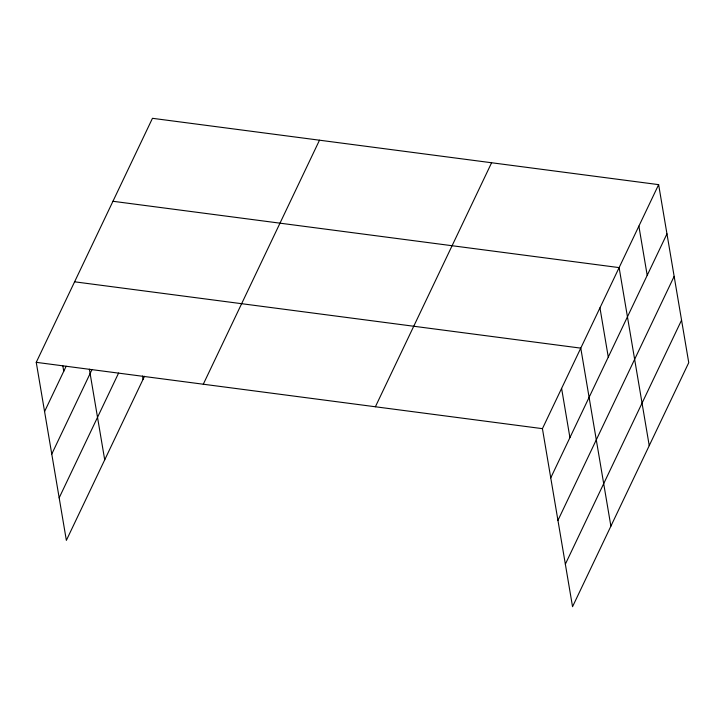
<?xml version="1.0" encoding="UTF-8"?>
<svg xmlns="http://www.w3.org/2000/svg" width="725" height="725" viewBox="0 0 725 725"><rect width="100%" height="100%" fill="white"/><g stroke="black" fill="none" stroke-linecap="round" stroke-linejoin="round"><path stroke-width="1.09" d="M144.511 376.275L66.365 540.361L36.25 362.337L152.458 118.311L658.635 184.639L688.75 362.663L572.542 606.689L542.427 428.656L658.635 184.639M44.569 411.546L66.147 366.252M51.765 454.058L92.03 369.505M59.169 497.858L118.61 373.04M203.29 384.223L319.498 140.197M375.387 406.77L491.604 162.753M550.746 477.875L666.964 233.849M557.942 520.378L674.15 276.361M565.346 564.177L681.563 320.16M112.946 201.278L619.123 267.607L649.237 445.63M74.602 281.808L580.779 348.136L610.885 526.16M36.25 362.337L542.427 428.656M638.879 226.118L647.207 275.337M599.956 307.871L608.275 357.081M561.603 388.401L569.923 437.61M142.508 376.039L143.061 379.311M89.374 369.17L104.708 459.831M62.821 365.817L63.746 371.282"/></g></svg>
